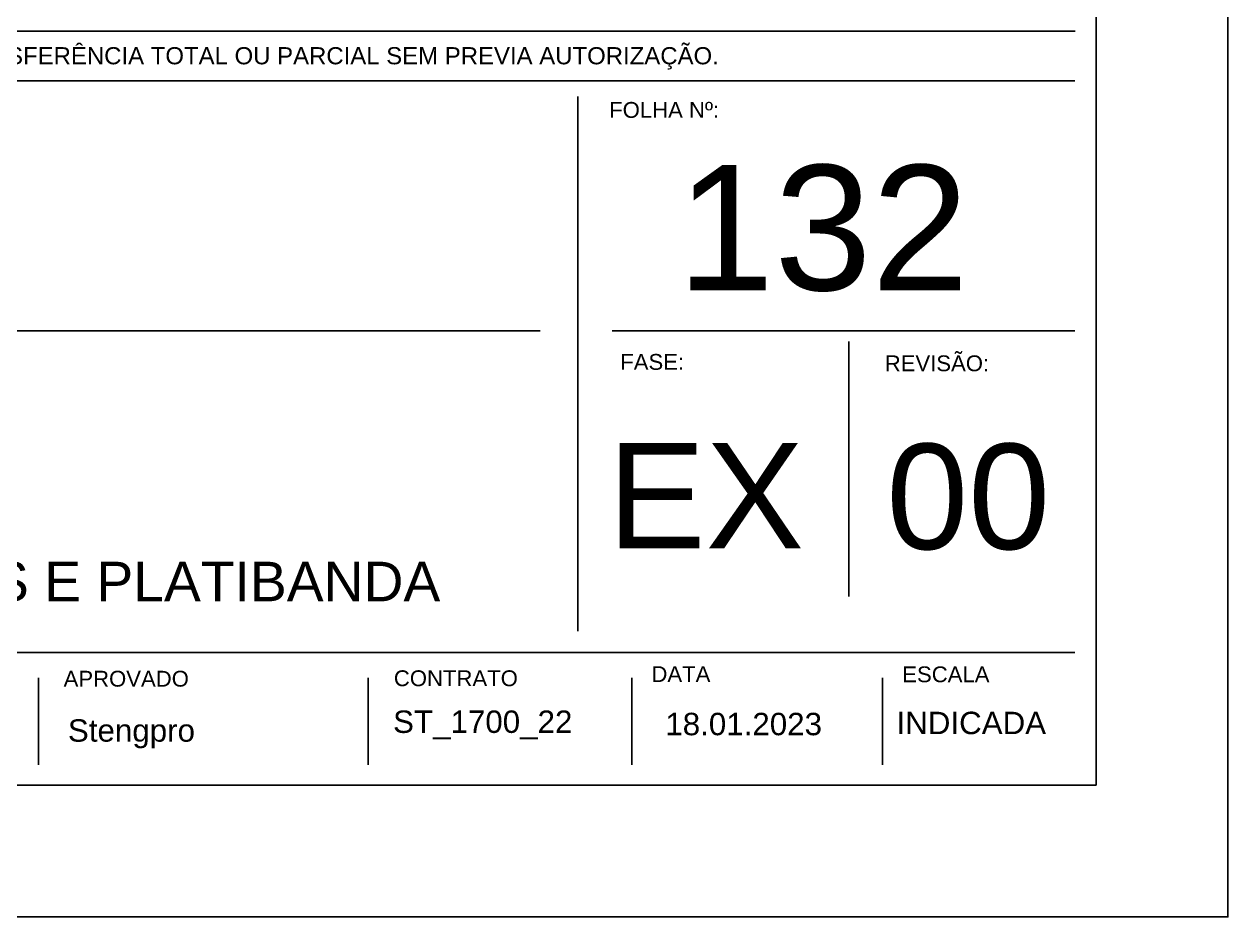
# Model space of a CAD drawing. Extents: x 0 to 95, y 0 to 59.4.
# Drawn here: x 85.87 to 95, y 0 to 6.77 of the extents above; entities that cross this region are included whole.
import ezdxf

# ---------------------------------------------------------------- set-up
doc = ezdxf.new("R2010")
doc.units = 0
doc.header["$MEASUREMENT"] = 0
for name, color, linetype in [('1', 1, 'CONTINUOUS'), ('2', 2, 'CONTINUOUS'), ('4', 4, 'CONTINUOUS'), ('5', 5, 'CONTINUOUS'), ('7', 7, 'CONTINUOUS')]:
    doc.layers.add(name, color=color, linetype=linetype)
doc.styles.add('TQS_ARIAL', font='arial.ttf')

msp = doc.modelspace()

# ---------------------------------------------------------------- linework, layer by layer
at = {"layer": '1', "linetype": 'Continuous'}
for p, q in [((76.619955, 6.718378), (93.841331, 6.718378)), ((93.839955, 6.341537), (76.619955, 6.341537)), ((90.069909, 6.224126), (90.069909, 2.168182)), ((76.619955, 4.44651), (89.784446, 4.44651)), ((90.329692, 4.44651), (93.839955, 4.44651)), ((92.124996, 2.43148), (92.124996, 4.364218)), ((93.839955, 2.007086), (76.619955, 2.007086)), ((85.979955, 1.152926), (85.979955, 1.81317)), ((88.479955, 1.152926), (88.479955, 1.81317)), ((90.479955, 1.152926), (90.479955, 1.81317)), ((92.379955, 1.152926), (92.379955, 1.81317)), ((92.379955, 1.152926), (92.379955, 1.81317))]:
    msp.add_line(p, q, dxfattribs=at)
msp.add_lwpolyline([(39.500016, 59.400071), (58.000016, 59.400071), (58.000016, 58.400071), (58.000016, 59.400071), (76.500016, 59.400071), (76.500016, 58.400071), (76.500016, 59.400071), (95.000016, 59.400071), (94.000016, 59.400071), (95.000016, 59.400071), (95.000016, 29.700071), (94.000016, 29.700071), (95.000016, 29.700071), (95.000016, 0.000071), (76.500016, 0.000071), (76.500016, 1.000071), (76.500016, 0.000071), (58.000016, 0.000071), (58.000016, 1.000071), (58.000016, 0.000071), (39.500016, 0.000071)], dxfattribs=at)
at = {"layer": '7', "linetype": 'Continuous'}
msp.add_lwpolyline([(2.500016, 58.400071), (94.000016, 58.400071), (94.000016, 1.000071), (2.500016, 1.000071), (2.500016, 58.400071)], dxfattribs=at)

# ---------------------------------------------------------------- texts
at = {"layer": '2', "linetype": 'Continuous', "style": 'TQS_ARIAL'}
for s, height, p in [('DIREITOS AUTORAIS RESERVADOS. PROIBIDA SUA REPRODUÇÃO, TRANSFERÊNCIA TOTAL OU PARCIAL SEM PREVIA AUTORIZAÇÃO.', 0.13, (79.252935, 6.468146)), ('FOLHA Nº:', 0.12, (90.307222, 6.062138)), ('REVISÃO:', 0.12, (92.397248, 4.139941)), ('FASE:', 0.12, (90.391172, 4.150434)), ('APROVADO', 0.12, (86.169662, 1.747177)), ('CONTRATO', 0.12, (88.674315, 1.750777)), ('DATA', 0.12, (90.627869, 1.782313)), ('ESCALA', 0.12, (92.530102, 1.780474)), ('ESCALA', 0.12, (92.530102, 1.780474))]:
    msp.add_text(s, height=height, dxfattribs=at).set_placement(p)
at = {"layer": '4', "linetype": 'Continuous', "style": 'TQS_ARIAL'}
msp.add_text('PAVIMENTO COBERTURA DOS ELEVADORES E PLATIBANDA ', height=0.3, dxfattribs=at).set_placement((76.70824, 2.394566))
at = {"layer": '5', "linetype": 'Continuous', "style": 'TQS_ARIAL'}
for s, height, p in [('132', 0.95, (90.821582, 4.754054)), ('EX', 0.8, (90.294074, 2.79632)), ('00', 0.8, (92.409057, 2.789823)), ('ST_1700_22', 0.17, (88.668331, 1.396058)), ('INDICADA', 0.17, (92.486384, 1.38664)), ('Stengpro', 0.17, (86.202093, 1.329531)), ('18.01.2023', 0.17, (90.733033, 1.378451))]:
    msp.add_text(s, height=height, dxfattribs=at).set_placement(p)

doc.saveas('drawing.dxf')
